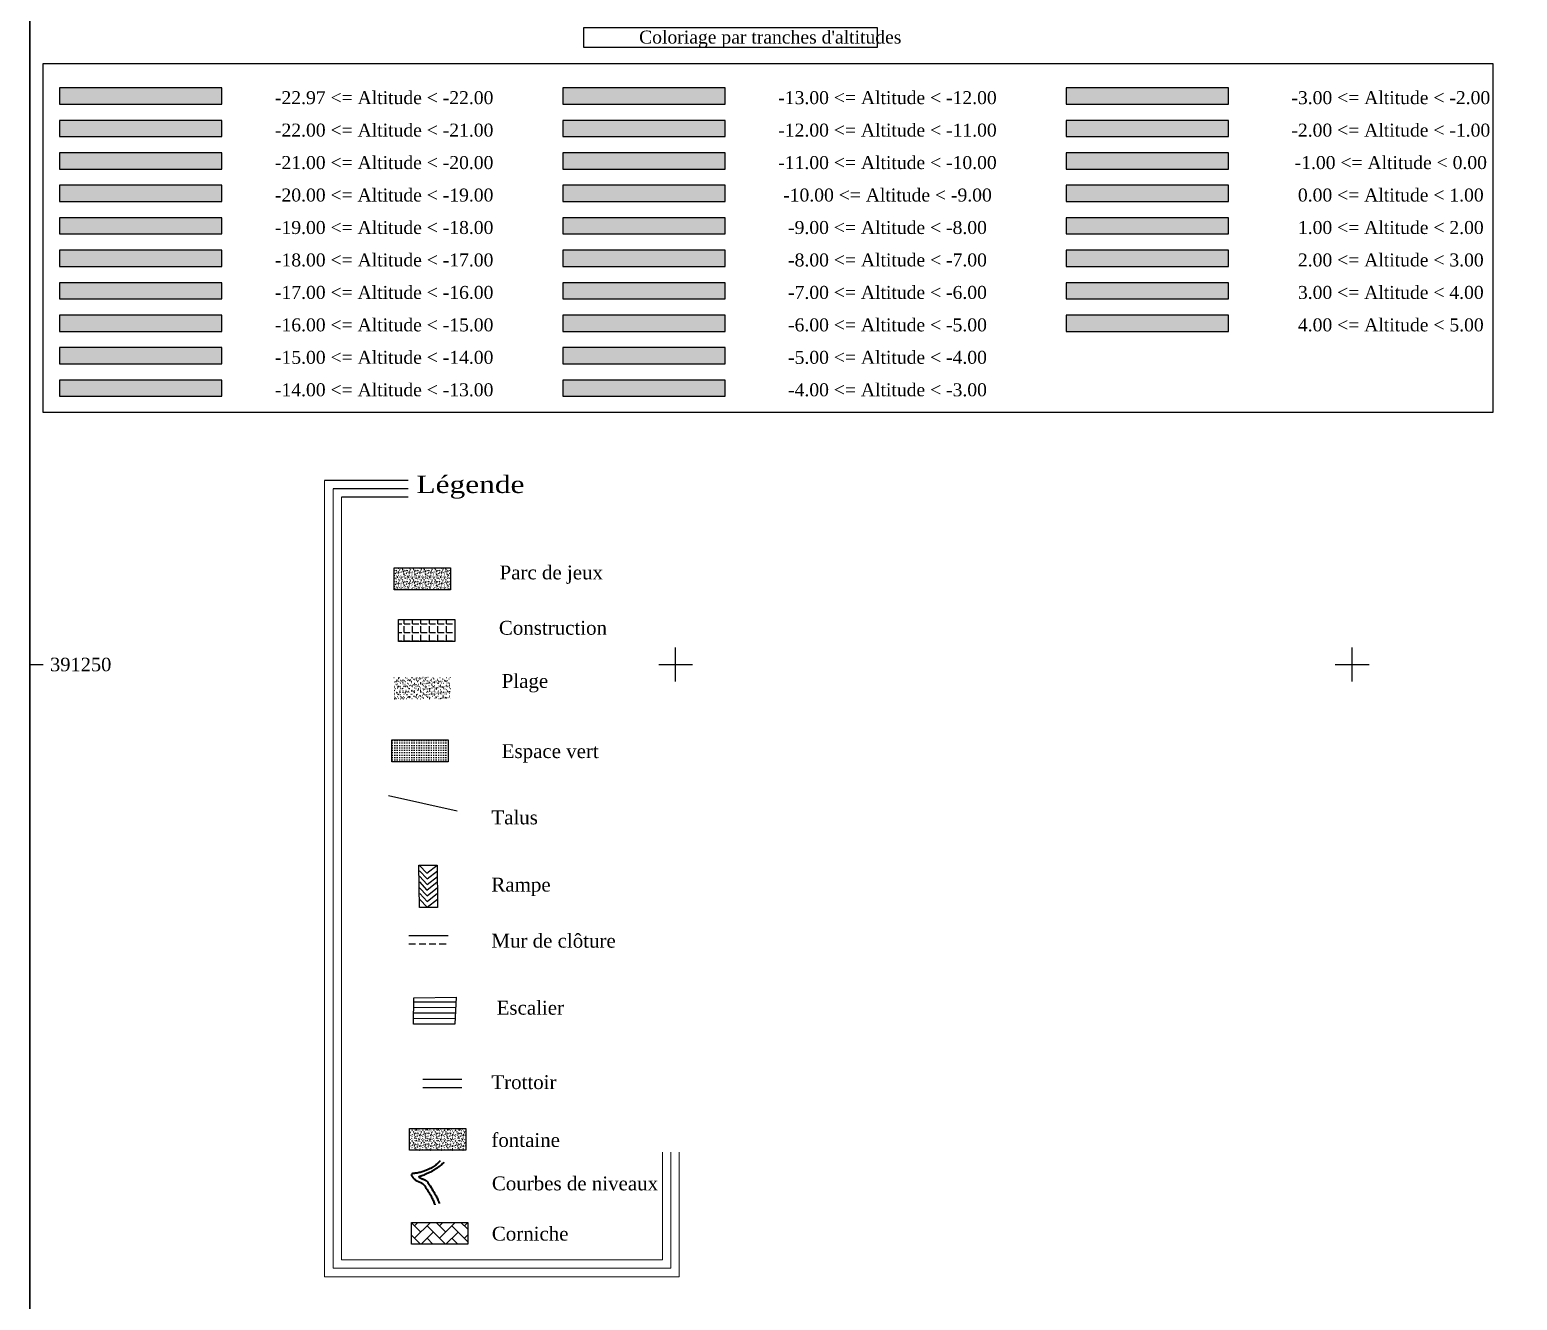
# Model space of a CAD drawing. Header units: millimetres. Extents: x 88261 to 90953, y 390274 to 392322.
# Drawn here: x 88261 to 88811, y 391012 to 391482 of the extents above; entities that cross this region are included whole.
import ezdxf
from ezdxf.enums import TextEntityAlignment as Align

# ---------------------------------------------------------------- set-up
doc = ezdxf.new("R2010")
doc.units = ezdxf.units.MM
doc.header["$LTSCALE"] = 25
doc.linetypes.add('DOT', pattern=[6.35, 0, -6.35])
doc.linetypes.add('INTERROMPU', pattern=[0.75, 0.5, -0.25])
for name, color, linetype in [('Carroyage(1)', 7, 'Continuous'), ('Carroyage(1)_Croix', 7, 'Continuous'), ('Carroyage(1)_Textes', 7, 'Continuous'), ('CN_01_00', 42, 'Continuous'), ('CN_02_00', 16, 'Continuous'), ('escalier', 254, 'Continuous'), ('HSABLHUMIDE', 24, 'DOT'), ('route', 253, 'Continuous'), ('Talus', 35, 'Continuous'), ('TN_LEGENDE', 7, 'Continuous')]:
    doc.layers.add(name, color=color, linetype=linetype)
doc.styles.get("Standard").update_dxf_attribs({"font": 'times.ttf'})
pattern_1 = [(109.29004622, (2.45424, -2.44514), (-24.0000000015, 68.000000001205), [0.241356, -84.5171244]), (161.56505118, (1.3828, 1.19), (-4, 5e-12), [0.25252, -12.39659064]), (106.927513064, (1.1432, 1.27), (-15.99999999986, 52.00000000002), [0.27384, -95.89268224]), (111.250505507, (1.39408, -2.46), (-7.99999999996, 20.00000000003), [0.34598, -76.906851663]), (28.442928624, (0.8584, -0.1316), (43.99999999981, 23.999999999935), [0.31104, -108.86771251]), (83.65980825, (0.824, -0.4392), (-1e-12, 4), [0.30952, -35.912020553]), (28.072486936, (2.9902, 1.361), (52.00000000014, 28.00000000013), [0.193668, -67.806332]), (69.44395478, (3.1612, -2.27424), (4, 12), [0.1948, -33.98121498]), (122.905242923, (3.218, -2.09184), (-8, 11.999999999995), [0.2306, -80.763226925]), (135, (3.4118, -1.7386), (-4, 4e-16), [0.145108, -5.51174625]), (156.250505507, (3.6284, 0.7344), (-63.99999999984, 28.000000000106), [0.31148, -108.94052227]), (45, (3.184, 0.7), (0, 4), [0.225688, -5.43116625]), (48.36646066, (3.218, 0.1304), (28.00000000007, 32.00000000005), [0.13712, -48.029258315]), (34.69515353, (3.2408, -0.576), (39.99999999985, 27.99999999986), [0.1802, -63.065353203]), (128.29016319, (1.85, 1.3952), (-15.99999999991, 20.00000000006), [0.18448, -96.645267495]), (72.255328375, (2.2604, -0.8156), (28.00000000005, 87.999999999935), [0.29912, -104.696117987]), (115.34617594, (2.3516, -0.5308), (-4.00000000001, 8.00000000001), [0.23968, -83.855504166]), (115.01689348, (2.8652, -1.3964), (-3.99999999998, 8), [0.35184, -65.85994143]), (41.18592517, (2.7736, -1.4764), (4, 4), [0.12108, -42.39950325]), (63.4349488, (2.6254, -1.8982), (2e-12, 4), [0.076452, -8.86781991]), (131.18592517, (1.5992, -1.75), (-4.00000000003, 4), [0.24228, -42.27830325]), (159.44395478, (1.82724, -1.3399), (-12, 4.0000000001), [0.194808, -33.98120698]), (19.798876354, (1.1432, -0.9296), (43.99999999983, 15.999999999917), [0.13356, -106.149082045]), (116.5650512, (1.6677, -0.166), (-4, 4), [0.076452, -8.86781991]), (45, (2.135, 0.176), (0, 4), [0.09674, -5.56011425]), (56.30993247, (2.6138, -0.1432), (4, 8), [0.082316, -14.3398891]), (131.18592517, (2.2264, 0.8712), (-4.00000000003, 4), [0.12124, -42.39934325]), (0, (1.05, 0.54), (0, 4), [0.2, -3.8]), (146.30993247, (-0.1451, -2.0348), (-8, 4), [0.24628, -14.1759251]), (143.13010235, (0.0944, -0.6333), (-12, 8), [0.284896, -19.715104]), (36.384351816, (-0.35, -0.62176), (16, 11.99999999998), [0.268868, -94.13452177]), (136.73570459, (-0.13363, 0.20992), (-64.00000000066, 59.999999998365), [0.266304, -93.11463624]), (25.70995378, (0.026, 1.1332), (7.999999999997, 3.999999999997), [0.36704, -119.49955251]), (127.40535663, (0.3336, -1.83), (-39.9999999996, 52.00000000025), [0.244, -85.359738236]), (45, (0.368, -2.4224), (0, 4), [0.112844, -5.54401025]), (153.4349488, (0.5048, -0.8953), (-4, -5e-12), [0.10174, -8.84253191]), (167.47119229, (0.6416, -1.8984), (-20, 3.99999999995), [0.31552, -36.56265783]), (45, (0.45, 0.14), (0, 4), [0.282844, -5.37401025])]

msp = doc.modelspace()

# ---------------------------------------------------------------- hatches: boundary and pattern name
h = msp.add_hatch()
h.set_pattern_fill('HAIE', color=256, scale=4)
h.set_pattern_definition(pattern_1)
h.paths.add_polyline_path([(88416.47, 391283.21), (88395.68, 391283.21), (88395.68, 391275.14), (88416.47, 391275.14)])
h = msp.add_hatch()
h.set_pattern_fill('ANGLE', color=8, scale=0.448)
h.set_pattern_definition([(0, (31768.7038, 140954.5595), (0, 3.12928), [2.27584, -0.85344]), (90, (31768.7038, 140954.5595), (-3.12928, 2e-16), [2.27584, -0.85344])])
h.paths.add_polyline_path([(88418.03, 391264.15), (88397.24, 391264.15), (88397.24, 391256.09), (88418.03, 391256.09)])
h = msp.add_hatch()
h.set_pattern_fill('JARDIN', color=104, scale=0.3)
h.set_pattern_definition([(0, (-0.35, -2.46), (0, 0.9), [0, -0.9])])
h.paths.add_polyline_path([(88415.54, 391219.68), (88394.75, 391219.68), (88394.75, 391211.61), (88415.54, 391211.61)])
h = msp.add_hatch()
h.set_pattern_fill('HAIE', color=140, scale=4)
h.set_pattern_definition(pattern_1)
h.paths.add_polyline_path([(88422.14, 391076.03), (88401.35, 391076.03), (88401.35, 391067.97), (88422.14, 391067.97)])
h = msp.add_hatch()
h.set_pattern_fill('AR-HBONE', color=23, scale=0.032)
h.set_pattern_definition([(45, (60953.7582, 262110.538), (0, 4.59789113), [9.7536, -3.2512]), (135, (60956.057, 262112.837), (5e-16, 4.59789113), [9.7536, -3.2512])])
h.paths.add_polyline_path([(88422.84, 391041.27), (88402.05, 391041.27), (88402.05, 391033.2), (88422.84, 391033.2)])
at = {"layer": 'HSABLHUMIDE', "ltscale": 2}
h = msp.add_hatch(dxfattribs=at)
h.set_pattern_fill('AR-SAND', color=41, scale=0.032, style=0)
h.set_pattern_definition([(37.5, (61637.9119, 262942.8088), (-0.051201001, 1.56612236), [0, -1.235456, 0, -1.38176, 0, -1.3208]), (7.5, (61637.9119, 262942.8088), (1.438474506, 2.293840322), [0, -0.666496, 0, -1.113536, 0, -0.42672]), (327.5, (61636.9121, 262942.8088), (2.531175585, 0.004598991), [0, -0.4064, 0, -1.46304, 0, -1.91008]), (317.5, (61636.912, 262942.8088), (2.443380648, 0.713373834), [0, -0.2032, 0, -0.959104, 0, -1.09728])])
h.paths.add_polyline_path([(88416.38, 391242.86), (88395.59, 391242.86), (88395.59, 391234.8), (88416.38, 391234.8)])

# ---------------------------------------------------------------- linework, layer by layer
at = {"color": 7, "lineweight": 15}
for p, q in [((88369.94, 391021.2), (88369.94, 391315.57)), ((88373.05, 391024.3), (88373.05, 391312.47)), ((88376.15, 391027.41), (88376.15, 391309.36)), ((88494.75, 391067.29), (88494.75, 391027.41)), ((88497.86, 391067.29), (88497.86, 391024.3)), ((88500.96, 391067.29), (88500.96, 391021.2)), ((88497.86, 391024.3), (88373.05, 391024.3)), ((88494.75, 391027.41), (88376.15, 391027.41)), ((88500.96, 391021.2), (88369.94, 391021.2))]:
    msp.add_line(p, q, dxfattribs=at)
for p, q in [((88400.77, 391315.57), (88369.94, 391315.57)), ((88400.77, 391312.47), (88373.05, 391312.47)), ((88400.77, 391309.36), (88376.15, 391309.36))]:
    msp.add_line(p, q)
at = {"elevation": 14.57}
msp.add_lwpolyline([(88260.96, 392322.08), (90951.88, 392322.08), (90951.88, 390274.46), (88260.96, 390274.46)], close=True, dxfattribs=at)
for points in [[(88265.94, 391469.69), (88801.69, 391469.69), (88801.69, 391340.69), (88265.94, 391340.69)], [(88395.68, 391283.21), (88416.47, 391283.21), (88416.47, 391275.14), (88395.68, 391275.14)]]:
    msp.add_lwpolyline(points, close=True)
at = {"color": 8}
msp.add_lwpolyline([(88397.24, 391264.15), (88418.03, 391264.15), (88418.03, 391256.09), (88397.24, 391256.09)], close=True, dxfattribs=at)
at = {"color": 104}
msp.add_lwpolyline([(88394.75, 391219.68), (88415.54, 391219.68), (88415.54, 391211.61), (88394.75, 391211.61)], close=True, dxfattribs=at)
at = {"elevation": 0.07, "flags": 128}
msp.add_lwpolyline([(88404.8, 391173.37), (88411.53, 391173.37), (88411.55, 391171.27), (88411.56, 391169.69), (88411.58, 391167.14), (88411.6, 391164.89), (88411.62, 391162.64), (88411.63, 391157.69), (88404.93, 391157.64), (88404.8, 391173.37)], dxfattribs=at)
at = {"flags": 128}
msp.add_lwpolyline([(88401.07, 391147.3), (88415.53, 391147.3)], dxfattribs=at)
at = {"linetype": 'INTERROMPU', "ltscale": 0.2, "flags": 128}
msp.add_lwpolyline([(88401.07, 391144.24), (88415.53, 391144.24)], dxfattribs=at)
at = {"color": 140}
msp.add_lwpolyline([(88401.35, 391076.03), (88422.14, 391076.03), (88422.14, 391067.97), (88401.35, 391067.97)], close=True, dxfattribs=at)
at = {"color": 23}
msp.add_lwpolyline([(88402.05, 391041.27), (88422.84, 391041.27), (88422.84, 391033.2), (88402.05, 391033.2)], close=True, dxfattribs=at)
at = {"layer": 'Carroyage(1)'}
msp.add_line((88260.96, 391247.54), (88265.96, 391247.54), dxfattribs=at)
msp.add_lwpolyline([(88260.96, 390274.46), (90951.88, 390274.46), (90951.88, 392322.08), (88260.96, 392322.08)], close=True, dxfattribs=at)
at = {"layer": 'Carroyage(1)_Croix'}
for p, q in [((88499.65, 391241.29), (88499.65, 391253.79)), ((88749.65, 391241.29), (88749.65, 391253.79)), ((88493.4, 391247.54), (88505.9, 391247.54)), ((88743.4, 391247.54), (88755.9, 391247.54))]:
    msp.add_line(p, q, dxfattribs=at)
at = {"layer": 'CN_01_00', "lineweight": 40, "elevation": 0.64, "flags": 128}
msp.add_lwpolyline([(88412.63, 391064.07), (88412.39, 391063.81), (88412.06, 391063.46), (88411.76, 391063.15), (88411.5, 391062.89), (88411.28, 391062.67), (88411.08, 391062.5), (88410.92, 391062.36), (88410.77, 391062.24), (88410.64, 391062.14), (88410.51, 391062.06), (88410.4, 391061.98), (88410.28, 391061.9), (88410.16, 391061.81), (88410.03, 391061.73), (88409.89, 391061.64), (88409.74, 391061.55), (88409.58, 391061.45), (88409.4, 391061.36), (88409.2, 391061.26), (88408.98, 391061.15), (88408.74, 391061.04), (88408.48, 391060.93), (88408.21, 391060.82), (88407.92, 391060.71), (88407.62, 391060.59), (88407.31, 391060.47), (88406.99, 391060.35), (88406.66, 391060.23), (88406.33, 391060.11), (88405.99, 391059.99), (88405.64, 391059.88), (88405.28, 391059.77), (88404.92, 391059.68), (88404.56, 391059.6), (88404.19, 391059.53), (88403.81, 391059.48), (88403.44, 391059.44), (88403.09, 391059.4), (88402.77, 391059.36), (88402.49, 391059.3), (88402.26, 391059.23), (88402.1, 391059.13), (88402.01, 391058.99), (88402, 391058.82), (88402.07, 391058.61), (88402.19, 391058.38), (88402.36, 391058.14), (88402.57, 391057.9), (88402.79, 391057.65), (88403.02, 391057.43), (88403.25, 391057.22), (88403.45, 391057.05), (88403.64, 391056.91), (88403.8, 391056.79), (88403.96, 391056.7), (88404.1, 391056.62), (88404.23, 391056.55), (88404.36, 391056.49), (88404.48, 391056.44), (88404.59, 391056.39), (88404.71, 391056.33), (88404.82, 391056.28), (88404.94, 391056.23), (88405.06, 391056.18), (88405.18, 391056.12), (88405.3, 391056.06), (88405.43, 391056.01), (88405.57, 391055.94), (88405.72, 391055.87), (88405.88, 391055.78), (88406.05, 391055.66), (88406.24, 391055.5), (88406.45, 391055.31), (88406.68, 391055.05), (88406.93, 391054.74), (88407.21, 391054.36), (88407.5, 391053.93), (88407.81, 391053.46), (88408.12, 391052.96), (88408.43, 391052.45), (88408.72, 391051.94), (88409, 391051.46), (88409.26, 391051), (88409.48, 391050.59), (88409.67, 391050.21), (88409.85, 391049.86), (88410.01, 391049.51), (88410.17, 391049.16), (88410.32, 391048.8), (88410.47, 391048.4), (88410.64, 391047.96), (88410.71, 391047.76)], dxfattribs=at)
at = {"layer": 'CN_02_00', "lineweight": 40, "flags": 128}
msp.add_lwpolyline([(88414.02, 391063.54), (88413.84, 391063.35), (88413.5, 391063.01), (88413.19, 391062.71), (88412.9, 391062.44), (88412.63, 391062.2), (88412.37, 391061.99), (88412.14, 391061.81), (88411.91, 391061.64), (88411.69, 391061.49), (88411.47, 391061.34), (88411.26, 391061.2), (88411.04, 391061.05), (88410.82, 391060.9), (88410.58, 391060.74), (88410.33, 391060.58), (88410.06, 391060.41), (88409.76, 391060.24), (88409.44, 391060.06), (88409.07, 391059.88), (88408.67, 391059.69), (88408.25, 391059.5), (88407.81, 391059.31), (88407.37, 391059.12), (88406.94, 391058.95), (88406.54, 391058.78), (88406.17, 391058.64), (88405.86, 391058.51), (88405.6, 391058.41), (88405.4, 391058.33), (88405.24, 391058.28), (88405.13, 391058.23), (88405.05, 391058.2), (88404.99, 391058.18), (88404.94, 391058.17), (88404.9, 391058.17), (88404.87, 391058.16), (88404.83, 391058.16), (88404.8, 391058.15), (88404.77, 391058.15), (88404.74, 391058.14), (88404.72, 391058.14), (88404.7, 391058.13), (88404.69, 391058.11), (88404.69, 391058.1), (88404.7, 391058.07), (88404.72, 391058.05), (88404.76, 391058.02), (88404.82, 391057.98), (88404.89, 391057.93), (88404.98, 391057.88), (88405.1, 391057.82), (88405.24, 391057.75), (88405.4, 391057.68), (88405.57, 391057.6), (88405.75, 391057.52), (88405.93, 391057.44), (88406.11, 391057.37), (88406.28, 391057.29), (88406.43, 391057.23), (88406.56, 391057.17), (88406.68, 391057.12), (88406.78, 391057.07), (88406.88, 391057.03), (88406.96, 391057), (88407.04, 391056.96), (88407.11, 391056.93), (88407.19, 391056.89), (88407.27, 391056.86), (88407.36, 391056.81), (88407.46, 391056.74), (88407.58, 391056.63), (88407.72, 391056.49), (88407.89, 391056.28), (88408.1, 391056.02), (88408.34, 391055.68), (88408.61, 391055.26), (88408.92, 391054.77), (88409.26, 391054.24), (88409.6, 391053.68), (88409.94, 391053.1), (88410.27, 391052.54), (88410.58, 391051.99), (88410.86, 391051.5), (88411.1, 391051.06), (88411.31, 391050.67), (88411.49, 391050.31), (88411.65, 391049.96), (88411.81, 391049.6), (88411.96, 391049.22), (88412.13, 391048.81), (88412.3, 391048.33), (88412.32, 391048.28)], dxfattribs=at)
at = {"layer": 'escalier', "color": 0, "flags": 128}
for points, elevation in [([(88405.02, 391173.27), (88407.71, 391170.35), (88411.53, 391173.37)], 0.07), ([(88404.94, 391167.18), (88407.76, 391164.12), (88411.58, 391167.14)], -0.03), ([(88404.97, 391169.3), (88407.83, 391166.19), (88411.65, 391169.21)], -0.03), ([(88404.99, 391171.27), (88407.77, 391168.26), (88411.59, 391171.27)], 0.07), ([(88404.91, 391165.15), (88407.78, 391162.04), (88411.6, 391165.06)], -0.03), ([(88405.1, 391162.88), (88407.79, 391159.96), (88411.62, 391162.98)], -0.03), ([(88405.11, 391160.7), (88407.8, 391157.78), (88411.62, 391160.8)], -0.03), ([(88418.4, 391122.66), (88402.9, 391122.73)], 1.19), ([(88418.21, 391118.61), (88402.81, 391118.68)], 0.28), ([(88418.3, 391120.64), (88402.85, 391120.7)], 0.74), ([(88418.11, 391116.59), (88402.77, 391116.66)], -0.18)]:
    msp.add_lwpolyline(points, dxfattribs=dict(at, elevation=elevation))
at = {"layer": 'escalier', "color": 0, "elevation": 1.39, "flags": 128}
msp.add_lwpolyline([(88402.93, 391124.34), (88418.49, 391124.5), (88418.01, 391114.57), (88402.73, 391114.59)], close=True, dxfattribs=at)
at = {"layer": 'HSABLHUMIDE', "color": 41, "ltscale": 2}
msp.add_lwpolyline([(88395.59, 391242.86), (88416.38, 391242.86), (88416.38, 391234.8), (88395.59, 391234.8)], close=True, dxfattribs=at)
at = {"layer": 'route', "color": 252, "flags": 128}
for points in [[(88406.2, 391094.24), (88420.66, 391094.24)], [(88406.2, 391091.18), (88420.66, 391091.18)]]:
    msp.add_lwpolyline(points, dxfattribs=at)
at = {"layer": 'Talus', "color": 134}
msp.add_line((88418.92, 391193.27, -0.01), (88393.52, 391198.99, -0.01), dxfattribs=at)
at = {"layer": 'TN_LEGENDE', "flags": 128}
for points in [[(88465.61, 391482.91), (88465.61, 391479.31), (88465.61, 391475.71), (88574.26, 391475.71), (88574.26, 391482.91), (88465.61, 391482.91)], [(88271.94, 391460.69), (88271.94, 391454.69), (88331.94, 391454.69), (88331.94, 391460.69), (88271.94, 391460.69)], [(88457.94, 391460.69), (88457.94, 391454.69), (88517.94, 391454.69), (88517.94, 391460.69), (88457.94, 391460.69)], [(88643.94, 391460.69), (88643.94, 391454.69), (88703.94, 391454.69), (88703.94, 391460.69), (88643.94, 391460.69)], [(88271.94, 391448.69), (88271.94, 391442.69), (88331.94, 391442.69), (88331.94, 391448.69), (88271.94, 391448.69)], [(88457.94, 391448.69), (88457.94, 391442.69), (88517.94, 391442.69), (88517.94, 391448.69), (88457.94, 391448.69)], [(88643.94, 391448.69), (88643.94, 391442.69), (88703.94, 391442.69), (88703.94, 391448.69), (88643.94, 391448.69)], [(88271.94, 391436.69), (88271.94, 391430.69), (88331.94, 391430.69), (88331.94, 391436.69), (88271.94, 391436.69)], [(88457.94, 391436.69), (88457.94, 391430.69), (88517.94, 391430.69), (88517.94, 391436.69), (88457.94, 391436.69)], [(88643.94, 391436.69), (88643.94, 391430.69), (88703.94, 391430.69), (88703.94, 391436.69), (88643.94, 391436.69)], [(88271.94, 391424.69), (88271.94, 391418.69), (88331.94, 391418.69), (88331.94, 391424.69), (88271.94, 391424.69)], [(88457.94, 391424.69), (88457.94, 391418.69), (88517.94, 391418.69), (88517.94, 391424.69), (88457.94, 391424.69)], [(88643.94, 391424.69), (88643.94, 391418.69), (88703.94, 391418.69), (88703.94, 391424.69), (88643.94, 391424.69)], [(88271.94, 391412.69), (88271.94, 391406.69), (88331.94, 391406.69), (88331.94, 391412.69), (88271.94, 391412.69)], [(88457.94, 391412.69), (88457.94, 391406.69), (88517.94, 391406.69), (88517.94, 391412.69), (88457.94, 391412.69)], [(88643.94, 391412.69), (88643.94, 391406.69), (88703.94, 391406.69), (88703.94, 391412.69), (88643.94, 391412.69)], [(88271.94, 391400.69), (88271.94, 391394.69), (88331.94, 391394.69), (88331.94, 391400.69), (88271.94, 391400.69)], [(88457.94, 391400.69), (88457.94, 391394.69), (88517.94, 391394.69), (88517.94, 391400.69), (88457.94, 391400.69)], [(88643.94, 391400.69), (88643.94, 391394.69), (88703.94, 391394.69), (88703.94, 391400.69), (88643.94, 391400.69)], [(88271.94, 391388.69), (88271.94, 391382.69), (88331.94, 391382.69), (88331.94, 391388.69), (88271.94, 391388.69)], [(88457.94, 391388.69), (88457.94, 391382.69), (88517.94, 391382.69), (88517.94, 391388.69), (88457.94, 391388.69)], [(88643.94, 391388.69), (88643.94, 391382.69), (88703.94, 391382.69), (88703.94, 391388.69), (88643.94, 391388.69)], [(88271.94, 391376.69), (88271.94, 391370.69), (88331.94, 391370.69), (88331.94, 391376.69), (88271.94, 391376.69)], [(88457.94, 391376.69), (88457.94, 391370.69), (88517.94, 391370.69), (88517.94, 391376.69), (88457.94, 391376.69)], [(88643.94, 391376.69), (88643.94, 391370.69), (88703.94, 391370.69), (88703.94, 391376.69), (88643.94, 391376.69)], [(88271.94, 391364.69), (88271.94, 391358.69), (88331.94, 391358.69), (88331.94, 391364.69), (88271.94, 391364.69)], [(88457.94, 391364.69), (88457.94, 391358.69), (88517.94, 391358.69), (88517.94, 391364.69), (88457.94, 391364.69)], [(88271.94, 391352.69), (88271.94, 391346.69), (88331.94, 391346.69), (88331.94, 391352.69), (88271.94, 391352.69)], [(88457.94, 391352.69), (88457.94, 391346.69), (88517.94, 391346.69), (88517.94, 391352.69), (88457.94, 391352.69)]]:
    msp.add_lwpolyline(points, dxfattribs=at)
at = {"layer": 'TN_LEGENDE', "color": 243}
msp.add_solid([(88271.94, 391460.69), (88271.94, 391454.69), (88331.94, 391460.69), (88331.94, 391454.69)], dxfattribs=at)
at = {"layer": 'TN_LEGENDE', "color": 211}
msp.add_solid([(88457.94, 391460.69), (88457.94, 391454.69), (88517.94, 391460.69), (88517.94, 391454.69)], dxfattribs=at)
at = {"layer": 'TN_LEGENDE', "color": 111}
msp.add_solid([(88643.94, 391460.69), (88643.94, 391454.69), (88703.94, 391460.69), (88703.94, 391454.69)], dxfattribs=at)
at = {"layer": 'TN_LEGENDE', "color": 233}
msp.add_solid([(88271.94, 391448.69), (88271.94, 391442.69), (88331.94, 391448.69), (88331.94, 391442.69)], dxfattribs=at)
at = {"layer": 'TN_LEGENDE', "color": 201}
msp.add_solid([(88457.94, 391448.69), (88457.94, 391442.69), (88517.94, 391448.69), (88517.94, 391442.69)], dxfattribs=at)
at = {"layer": 'TN_LEGENDE', "color": 101}
msp.add_solid([(88643.94, 391448.69), (88643.94, 391442.69), (88703.94, 391448.69), (88703.94, 391442.69)], dxfattribs=at)
at = {"layer": 'TN_LEGENDE', "color": 223}
msp.add_solid([(88271.94, 391436.69), (88271.94, 391430.69), (88331.94, 391436.69), (88331.94, 391430.69)], dxfattribs=at)
at = {"layer": 'TN_LEGENDE', "color": 191}
msp.add_solid([(88457.94, 391436.69), (88457.94, 391430.69), (88517.94, 391436.69), (88517.94, 391430.69)], dxfattribs=at)
at = {"layer": 'TN_LEGENDE', "color": 91}
msp.add_solid([(88643.94, 391436.69), (88643.94, 391430.69), (88703.94, 391436.69), (88703.94, 391430.69)], dxfattribs=at)
at = {"layer": 'TN_LEGENDE', "color": 213}
msp.add_solid([(88271.94, 391424.69), (88271.94, 391418.69), (88331.94, 391424.69), (88331.94, 391418.69)], dxfattribs=at)
at = {"layer": 'TN_LEGENDE', "color": 181}
msp.add_solid([(88457.94, 391424.69), (88457.94, 391418.69), (88517.94, 391424.69), (88517.94, 391418.69)], dxfattribs=at)
at = {"layer": 'TN_LEGENDE', "color": 81}
msp.add_solid([(88643.94, 391424.69), (88643.94, 391418.69), (88703.94, 391424.69), (88703.94, 391418.69)], dxfattribs=at)
at = {"layer": 'TN_LEGENDE', "color": 203}
msp.add_solid([(88271.94, 391412.69), (88271.94, 391406.69), (88331.94, 391412.69), (88331.94, 391406.69)], dxfattribs=at)
at = {"layer": 'TN_LEGENDE', "color": 171}
msp.add_solid([(88457.94, 391412.69), (88457.94, 391406.69), (88517.94, 391412.69), (88517.94, 391406.69)], dxfattribs=at)
at = {"layer": 'TN_LEGENDE', "color": 71}
msp.add_solid([(88643.94, 391412.69), (88643.94, 391406.69), (88703.94, 391412.69), (88703.94, 391406.69)], dxfattribs=at)
at = {"layer": 'TN_LEGENDE', "color": 193}
msp.add_solid([(88271.94, 391400.69), (88271.94, 391394.69), (88331.94, 391400.69), (88331.94, 391394.69)], dxfattribs=at)
at = {"layer": 'TN_LEGENDE', "color": 161}
msp.add_solid([(88457.94, 391400.69), (88457.94, 391394.69), (88517.94, 391400.69), (88517.94, 391394.69)], dxfattribs=at)
at = {"layer": 'TN_LEGENDE', "color": 61}
msp.add_solid([(88643.94, 391400.69), (88643.94, 391394.69), (88703.94, 391400.69), (88703.94, 391394.69)], dxfattribs=at)
at = {"layer": 'TN_LEGENDE', "color": 183}
msp.add_solid([(88271.94, 391388.69), (88271.94, 391382.69), (88331.94, 391388.69), (88331.94, 391382.69)], dxfattribs=at)
at = {"layer": 'TN_LEGENDE', "color": 151}
msp.add_solid([(88457.94, 391388.69), (88457.94, 391382.69), (88517.94, 391388.69), (88517.94, 391382.69)], dxfattribs=at)
at = {"layer": 'TN_LEGENDE', "color": 51}
msp.add_solid([(88643.94, 391388.69), (88643.94, 391382.69), (88703.94, 391388.69), (88703.94, 391382.69)], dxfattribs=at)
at = {"layer": 'TN_LEGENDE', "color": 241}
msp.add_solid([(88271.94, 391376.69), (88271.94, 391370.69), (88331.94, 391376.69), (88331.94, 391370.69)], dxfattribs=at)
at = {"layer": 'TN_LEGENDE', "color": 141}
msp.add_solid([(88457.94, 391376.69), (88457.94, 391370.69), (88517.94, 391376.69), (88517.94, 391370.69)], dxfattribs=at)
at = {"layer": 'TN_LEGENDE', "color": 41}
msp.add_solid([(88643.94, 391376.69), (88643.94, 391370.69), (88703.94, 391376.69), (88703.94, 391370.69)], dxfattribs=at)
at = {"layer": 'TN_LEGENDE', "color": 231}
msp.add_solid([(88271.94, 391364.69), (88271.94, 391358.69), (88331.94, 391364.69), (88331.94, 391358.69)], dxfattribs=at)
at = {"layer": 'TN_LEGENDE', "color": 131}
msp.add_solid([(88457.94, 391364.69), (88457.94, 391358.69), (88517.94, 391364.69), (88517.94, 391358.69)], dxfattribs=at)
at = {"layer": 'TN_LEGENDE', "color": 221}
msp.add_solid([(88271.94, 391352.69), (88271.94, 391346.69), (88331.94, 391352.69), (88331.94, 391346.69)], dxfattribs=at)
at = {"layer": 'TN_LEGENDE', "color": 121}
msp.add_solid([(88457.94, 391352.69), (88457.94, 391346.69), (88517.94, 391352.69), (88517.94, 391346.69)], dxfattribs=at)

# ---------------------------------------------------------------- texts
at = {"color": 1, "width": 1.2}
msp.add_text('Légende', height=6.4, dxfattribs=at).set_placement((88403.86, 391310.93))
at = {"color": 7, "linetype": 'Continuous'}
for s, p in [('Parc de jeux', (88434.57, 391279.01)), ('Construction', (88434.33, 391258.55)), ('Plage', (88435.37, 391238.9)), ('Espace vert', (88435.37, 391212.95)), ('Talus', (88431.56, 391188.44)), ('Rampe ', (88431.56, 391163.59)), ('Mur de clôture', (88431.56, 391142.86)), (' Escalier', (88431.56, 391118.08)), ('Trottoir', (88431.56, 391090.57)), ('fontaine', (88431.56, 391069.18)), ('Courbes de niveaux', (88431.74, 391053.14)), ('Corniche', (88431.72, 391034.55))]:
    msp.add_text(s, height=5.12, rotation=359.9731, dxfattribs=at).set_placement(p)
at = {"layer": 'Carroyage(1)_Textes'}
msp.add_text('391250', height=5, dxfattribs=at).set_placement((88268.46, 391245.04))
at = {"layer": 'TN_LEGENDE'}
for s, p in [("Coloriage par tranches d'altitudes", (88534.62, 391477.08)), ('-22.97 <= Altitude < -22.00', (88391.94, 391454.69)), ('-13.00 <= Altitude < -12.00', (88577.94, 391454.69)), ('-3.00 <= Altitude < -2.00', (88763.94, 391454.69)), ('-22.00 <= Altitude < -21.00', (88391.94, 391442.69)), ('-12.00 <= Altitude < -11.00', (88577.94, 391442.69)), ('-2.00 <= Altitude < -1.00', (88763.94, 391442.69)), ('-21.00 <= Altitude < -20.00', (88391.94, 391430.69)), ('-11.00 <= Altitude < -10.00', (88577.94, 391430.69)), ('-1.00 <= Altitude < 0.00', (88763.94, 391430.69)), ('-20.00 <= Altitude < -19.00', (88391.94, 391418.69)), ('-10.00 <= Altitude < -9.00', (88577.94, 391418.69)), ('0.00 <= Altitude < 1.00', (88763.94, 391418.69)), ('-19.00 <= Altitude < -18.00', (88391.94, 391406.69)), ('-9.00 <= Altitude < -8.00', (88577.94, 391406.69)), ('1.00 <= Altitude < 2.00', (88763.94, 391406.69)), ('-18.00 <= Altitude < -17.00', (88391.94, 391394.69)), ('-8.00 <= Altitude < -7.00', (88577.94, 391394.69)), ('2.00 <= Altitude < 3.00', (88763.94, 391394.69)), ('-17.00 <= Altitude < -16.00', (88391.94, 391382.69)), ('-7.00 <= Altitude < -6.00', (88577.94, 391382.69)), ('3.00 <= Altitude < 4.00', (88763.94, 391382.69)), ('-16.00 <= Altitude < -15.00', (88391.94, 391370.69)), ('-6.00 <= Altitude < -5.00', (88577.94, 391370.69)), ('4.00 <= Altitude < 5.00', (88763.94, 391370.69)), ('-15.00 <= Altitude < -14.00', (88391.94, 391358.69)), ('-5.00 <= Altitude < -4.00', (88577.94, 391358.69)), ('-14.00 <= Altitude < -13.00', (88391.94, 391346.69)), ('-4.00 <= Altitude < -3.00', (88577.94, 391346.69))]:
    msp.add_text(s, height=4.8, dxfattribs=at).set_placement(p, align=Align.CENTER)

doc.saveas('drawing.dxf')
